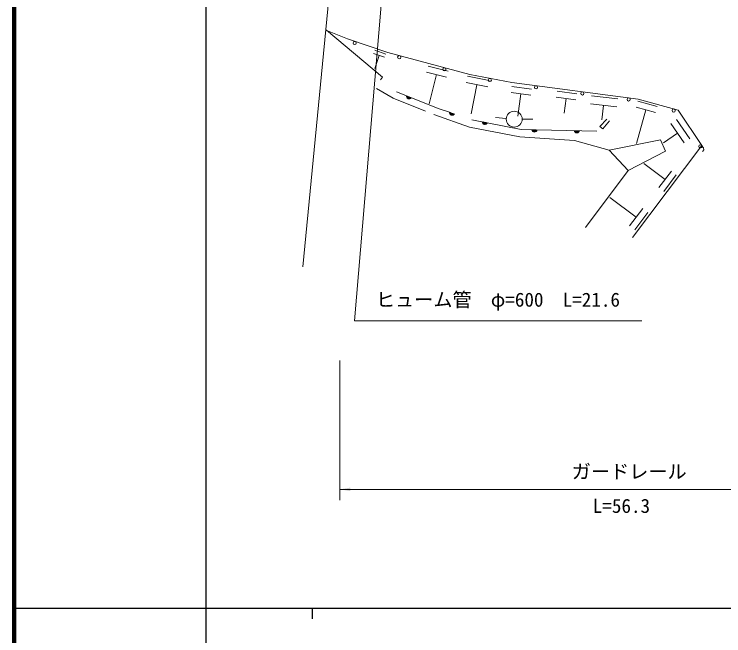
# Model space of a CAD drawing. Units: millimetres, scale not verified. Extents: x 40000 to 680000, y 20000 to 380000.
# Drawn here: x 40000 to 106709, y 202409 to 260828 of the extents above; entities that cross this region are included whole.
import ezdxf
from ezdxf.enums import TextEntityAlignment as Align

# ---------------------------------------------------------------- set-up
doc = ezdxf.new("R2010")
doc.units = ezdxf.units.MM
doc.header["$LTSCALE"] = 1000
for name, color, linetype, lineweight in [('M-BGD', 7, 'Continuous', 13), ('M-BMK-OTRS', 5, 'Continuous', 13), ('M-STR-HTXT', 7, 'Continuous', 13), ('M-TTL', 2, 'Continuous', 140), ('M-TTL-BAND', 7, 'Continuous', 25)]:
    doc.layers.add(name, color=color, linetype=linetype, lineweight=lineweight)
doc.styles.add('ＭＳ ゴシック', font='')
doc.styles.get('ＭＳ ゴシック').set_extended_font_data('MS Gothic')

# ---------------------------------------------------------------- blocks, each defined once
blk = doc.blocks.new('filled_arrow')
at = {"color": 0, "linetype": 'Continuous', "lineweight": -2}
blk.add_solid([(7.5, 1.25), (0, 0), (7.5, -1.25)], dxfattribs=at)

msp = doc.modelspace()

# ---------------------------------------------------------------- linework, layer by layer
at = {"layer": 'M-BGD'}
for p, q in [((71331, 258506), (69284, 259328)), ((69372, 259328), (69289, 259373)), ((69372, 259328), (74636, 254899)), ((75132, 257223), (71331, 258506)), ((74822, 256774), (73786, 257124)), ((74304, 256949), (73888, 255717)), ((74927, 257085), (73891, 257436)), ((82830, 255157), (75132, 257223)), ((80797, 255479), (78915, 255956)), ((74442, 254670), (74636, 254899)), ((80654, 254914), (78772, 255391)), ((79713, 255153), (79019, 252413)), ((84655, 254606), (82599, 255018)), ((86778, 254396), (82830, 255157)), ((84531, 253989), (82476, 254402)), ((83504, 254195), (82959, 251478)), ((98666, 252851), (86778, 254396)), ((74072, 253846), (75618, 252950)), ((75937, 253523), (79960, 251935)), ((88644, 253768), (86789, 254024)), ((92887, 253345), (91032, 253601)), ((75618, 252950), (78651, 251716)), ((88567, 253212), (86713, 253468)), ((87640, 253340), (87349, 251234)), ((92810, 252789), (90956, 253045)), ((91883, 252917), (91689, 251512)), ((96739, 252858), (94260, 253143)), ((102411, 251813), (98666, 252851)), ((96654, 252114), (94174, 252399)), ((95414, 252257), (95257, 250892)), ((100432, 252144), (98629, 252643)), ((79960, 251935), (81005, 251586)), ((100283, 251604), (98480, 252102)), ((99381, 251853), (98505, 248680)), ((104637, 248488), (102411, 251813)), ((79439, 251395), (82817, 250204)), ((83015, 250914), (87653, 249978)), ((86257, 251036), (85262, 251133)), ((87754, 250963), (88754, 250955)), ((95054, 250259), (95715, 250960)), ((103517, 249125), (102260, 250937)), ((82817, 250204), (87542, 249308)), ((95054, 250259), (95326, 250065)), ((95326, 250065), (95977, 250809)), ((102973, 248747), (101716, 250560)), ((87653, 249978), (94760, 249838)), ((102345, 249654), (101045, 248752)), ((87542, 249308), (92658, 248953)), ((92658, 248953), (95936, 248063)), ((95936, 248063), (100772, 249023)), ((100772, 249023), (101227, 247957)), ((98126, 239853), (104635, 248491)), ((104748, 248322), (104637, 248488)), ((104748, 248322), (104793, 248255)), ((104793, 248255), (104812, 248208)), ((104812, 248208), (104821, 248142)), ((95936, 248063), (97720, 246135)), ((101227, 247957), (97720, 246135)), ((104732, 247950), (104707, 247934)), ((104768, 247986), (104732, 247950)), ((104801, 248045), (104768, 247986)), ((104818, 248092), (104801, 248045)), ((104821, 248142), (104818, 248092)), ((101192, 245306), (99204, 246804)), ((97720, 246135), (93720, 240792)), ((100607, 244529), (101777, 246082)), ((101073, 244178), (102242, 245731)), ((98474, 241750), (96006, 243609)), ((97858, 240933), (99089, 242567)), ((98348, 240563), (99580, 242197))]:
    msp.add_line(p, q, dxfattribs=at)
for centre, radius in [((72006, 258120), 150), ((76195, 256783), 150), ((80434, 255645), 150), ((84715, 254641), 150), ((89057, 253948), 150), ((93410, 253383), 150), ((97763, 252817), 150), ((87004, 250963), 750), ((101997, 251772), 150), ((104512, 248405), 150)]:
    msp.add_circle(centre, radius, dxfattribs=at)
for centre, radius, start, end in [((77121, 253116), 256, 171.13736, 325.77666), ((77121, 253118), 208, 174.71716, 322.19676), ((77123, 253122), 162, 181.07696, 315.83716), ((77128, 253134), 125, 195.32696, 301.58706), ((81163, 251592), 256, 174.20656, 328.84566), ((81164, 251594), 208, 177.78626, 325.26596), ((81165, 251598), 162, 184.14586, 318.90616), ((81169, 251610), 125, 198.39596, 304.65616), ((84251, 250722), 256, 181.26766, 335.90686), ((84252, 250724), 208, 184.84756, 332.32716), ((84253, 250728), 162, 191.20726, 325.96756), ((84255, 250740), 125, 205.45726, 311.71736), ((88904, 250010), 256, 191.55416, 346.19326), ((88904, 250012), 208, 195.13386, 342.61356), ((88904, 250016), 162, 201.49356, 336.25376), ((88904, 250028), 125, 215.74356, 322.00376), ((92903, 249931), 256, 191.55416, 346.19326), ((92903, 249933), 208, 195.13386, 342.61356), ((92903, 249937), 162, 201.49356, 336.25376), ((92904, 249950), 125, 215.74356, 322.00376)]:
    msp.add_arc(centre, radius, start, end, dxfattribs=at)
at = {"layer": 'M-BMK-OTRS'}
msp.add_line((67125, 237085), (75018, 318387), dxfattribs=at)
at = {"layer": 'M-STR-HTXT'}
for p, q in [((70604, 228270), (70604, 215171)), ((70604, 216171), (123566, 216171))]:
    msp.add_line(p, q, dxfattribs=at)
msp.add_lwpolyline([(75237, 270600), (72000, 232000), (99000, 232000)], dxfattribs=at)
at = {"layer": 'M-TTL'}
msp.add_line((40000, 380000), (40000, 20000), dxfattribs=at)
at = {"layer": 'M-TTL-BAND'}
for p, q in [((58000, 370000), (58000, 20000)), ((40000, 205000), (579000, 205000)), ((68000, 205000), (68000, 204000))]:
    msp.add_line(p, q, dxfattribs=at)

# ---------------------------------------------------------------- block references
at = {"layer": 'M-STR-HTXT', "xscale": 133, "yscale": 133}
msp.add_blockref('filled_arrow', (70604, 216171), dxfattribs=at)

# ---------------------------------------------------------------- texts
at = {"layer": 'M-STR-HTXT', "style": 'ＭＳ ゴシック'}
for s, p in [('ヒューム管\u3000φ=600\u3000L=21.6', (74000, 234000)), ('ガードレール', (92416, 217849))]:
    msp.add_text(s, height=1320, dxfattribs=at).set_placement(p, align=Align.MIDDLE_LEFT)
msp.add_text('L=56.3', height=1320, dxfattribs=at).set_placement((97085, 213566), align=Align.BOTTOM_CENTER)

doc.saveas('drawing.dxf')
